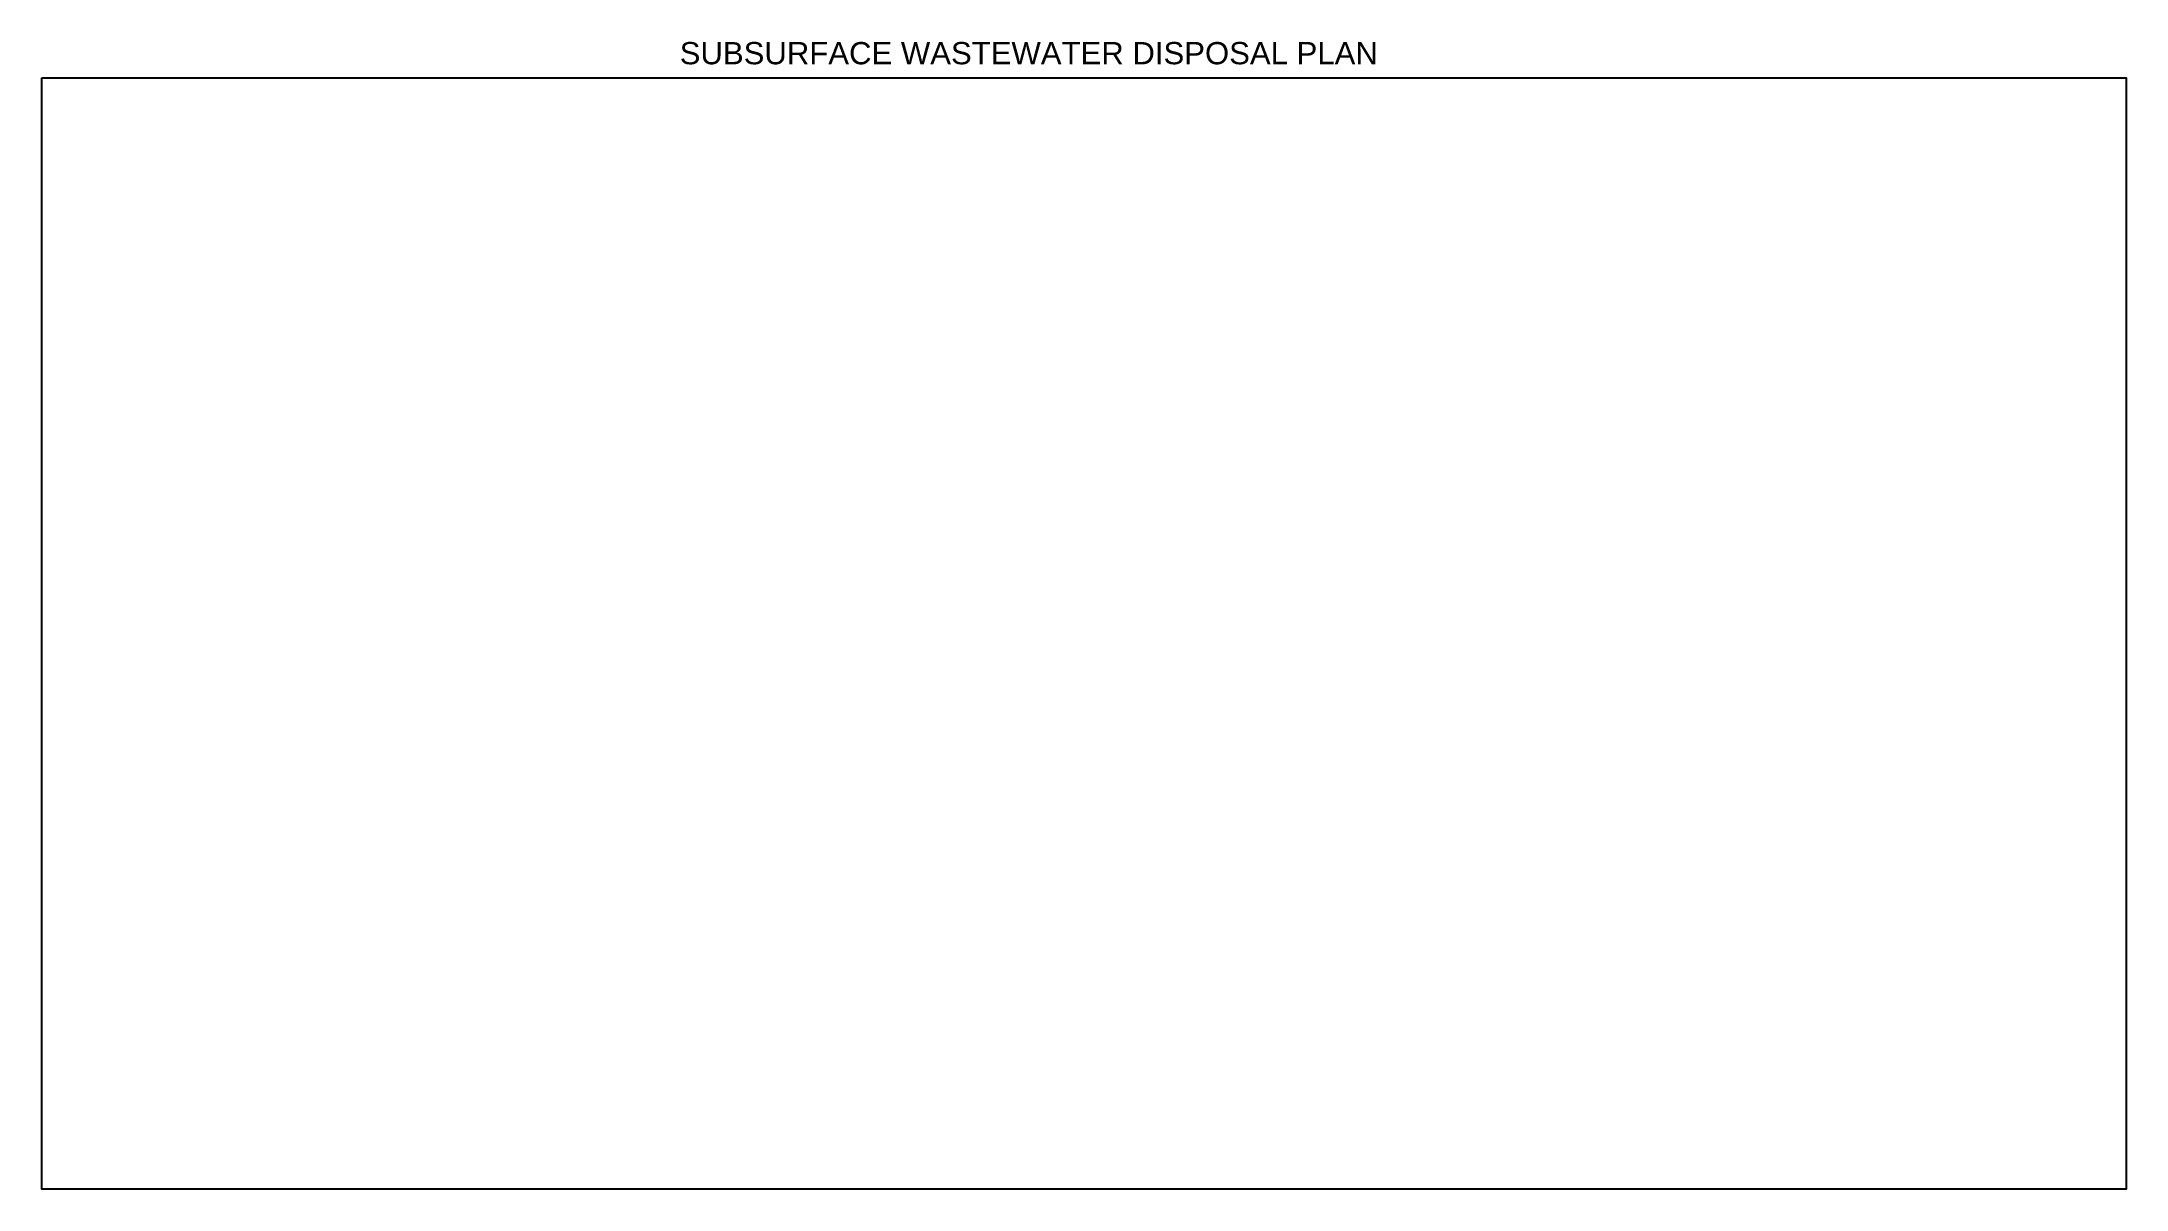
# Model space of a CAD drawing. Extents: x -37.6 to 37.6, y -20.1 to 21.4.
import ezdxf

# ---------------------------------------------------------------- set-up
doc = ezdxf.new("R2010")
doc.units = 0
doc.header["$MEASUREMENT"] = 0
doc.layers.add('SEPTICAD_GUIDES', color=6, linetype='CONTINUOUS', plot=False)
doc.styles.add('PDF Arial-BoldMT', font='arial.ttf')

msp = doc.modelspace()

# ---------------------------------------------------------------- linework, layer by layer
at = {"layer": 'SEPTICAD_GUIDES'}
msp.add_lwpolyline([(-37.64, 20.069), (37.64, 20.069), (37.64, -20.069), (-37.64, -20.069)], close=True, dxfattribs=at)

# ---------------------------------------------------------------- texts
at = {"layer": 'SEPTICAD_GUIDES', "insert": (-14.6, 20.958), "char_height": 0.804, "attachment_point": 4, "style": 'PDF Arial-BoldMT'}
msp.add_mtext('SUBSURFACE WASTEWATER DISPOSAL PLAN', dxfattribs=at)

doc.saveas('drawing.dxf')
